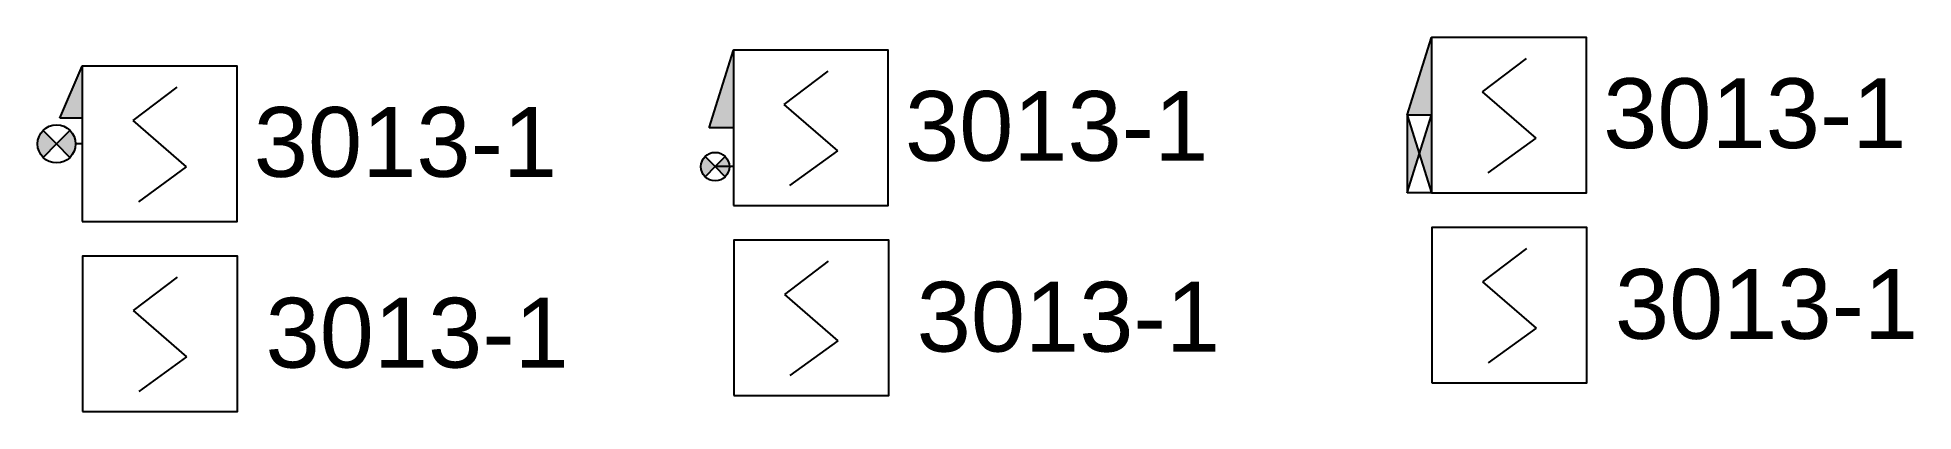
# Model space of a CAD drawing. Header units: millimetres. Extents: x 179 to 5021, y -411 to 553.
import ezdxf
from ezdxf.enums import TextEntityAlignment as Align

# ---------------------------------------------------------------- set-up
doc = ezdxf.new("R2010")
doc.units = ezdxf.units.MM
doc.styles.get("Standard").update_dxf_attribs({"font": 'arial.ttf'})

# ---------------------------------------------------------------- blocks, each defined once
blk = doc.blocks.new('BOSCH_DO')
for p, q in [((244, 346), (130.6, 260)), ((130.6, 260), (268.7, 141)), ((268.7, 141), (145, 51))]:
    blk.add_line(p, q)
blk.add_lwpolyline([(0, 0), (400, 0), (400, 400), (0, 400)], close=True)
for tag, p, flags in [('RAW', (505.1, 386.8), 9), ('CENTRALA', (473, 111.5), 8), ('PLAN', (481.8, -151.6), 9)]:
    blk.add_attdef(tag, p, '', height=180, dxfattribs=dict(flags=flags))

msp = doc.modelspace()

# ---------------------------------------------------------------- hatches: boundary and pattern name
for points in [[(3777.5, 353), (3777.5, 553), (3714.9, 353)], [(1975.3, 320.2), (1975.3, 520.2), (1912.7, 320.2)], [(294.5, 345.2), (294.5, 478.9), (236.9, 345.2)]]:
    msp.add_hatch(color=256).paths.add_polyline_path(points)
h = msp.add_hatch(color=256)
h.paths.add_polyline_path([(3777.5, 153), (3777.5, 353), (3746.2, 253)])
h.paths.add_polyline_path([(3714.9, 353), (3714.9, 153), (3746.2, 253)])
h = msp.add_hatch(color=256)
h.paths.add_polyline_path([(228.4, 278.9), (193.7, 313.6, 0.414214), (193.7, 244.1)])
h.paths.add_polyline_path([(277.5, 278.9, 0.198912), (263.1, 313.6), (228.4, 278.9), (263.1, 244.1, 0.198912)])
h = msp.add_hatch(color=256)
h.paths.add_polyline_path([(1928.3, 220.2), (1902.3, 246.2, 0.414214), (1902.3, 194.1)])
h.paths.add_polyline_path([(1965.2, 220.2, 0.198912), (1954.4, 246.2), (1928.3, 220.2), (1954.4, 194.1, 0.198912)])

# ---------------------------------------------------------------- linework, layer by layer
for p, q in [((3714.9, 353), (3777.5, 553)), ((1912.7, 320.2), (1975.3, 520.2)), ((236.9, 345.2), (294.5, 478.9)), ((294.5, 345.2), (236.9, 345.2)), ((3777.5, 353), (3714.9, 353)), ((3714.9, 353), (3714.9, 153)), ((3714.9, 353), (3777.5, 153)), ((3714.9, 153), (3777.5, 353)), ((3777.5, 353), (3777.5, 153)), ((228.4, 278.9), (193.7, 313.6)), ((228.4, 278.9), (263.1, 313.6)), ((1975.3, 320.2), (1912.7, 320.2)), ((1975.3, 320.2), (1975.3, 120.2)), ((228.4, 278.9), (193.7, 244.1)), ((228.4, 278.9), (263.1, 244.1)), ((294.5, 278.9), (277.5, 278.9)), ((1928.3, 220.2), (1902.3, 246.2)), ((1928.3, 220.2), (1954.4, 246.2)), ((1928.3, 220.2), (1902.3, 194.1)), ((1928.3, 220.2), (1954.4, 194.1)), ((1975.3, 220.2), (1928.3, 220.2)), ((3777.5, 153), (3714.9, 153))]:
    msp.add_line(p, q)
for centre, radius in [((228.4, 278.9), 49.1), ((1928.3, 220.2), 36.8)]:
    msp.add_circle(centre, radius)

# ---------------------------------------------------------------- block references
ref = msp.add_blockref('BOSCH_DO', (3777.5, 153))
ref.add_attrib('CENTRALA', '3013-1', dxfattribs={"height": 180, "flags": 8}).set_placement((4612, 268), align=Align.CENTER)
ref = msp.add_blockref('BOSCH_DO', (1975.3, 120.2))
ref.add_attrib('CENTRALA', '3013-1', dxfattribs={"height": 180, "flags": 8}).set_placement((2809.8, 235.2), align=Align.CENTER)
ref = msp.add_blockref('BOSCH_DO', (294.5, 78.9))
ref.add_attrib('CENTRALA', '3013-1', dxfattribs={"height": 180, "flags": 8}).set_placement((1129, 193.9), align=Align.CENTER)
ref = msp.add_blockref('BOSCH_DO', (3778.5, -336.8))
ref.add_attrib('CENTRALA', '3013-1', dxfattribs={"height": 180, "flags": 8}).set_placement((4642.2, -223.8), align=Align.CENTER)
ref = msp.add_blockref('BOSCH_DO', (1976.3, -369.6))
ref.add_attrib('CENTRALA', '3013-1', dxfattribs={"height": 180, "flags": 8}).set_placement((2840, -256.6), align=Align.CENTER)
ref = msp.add_blockref('BOSCH_DO', (295.5, -410.9))
ref.add_attrib('CENTRALA', '3013-1', dxfattribs={"height": 180, "flags": 8}).set_placement((1159.2, -297.9), align=Align.CENTER)

doc.saveas('drawing.dxf')
